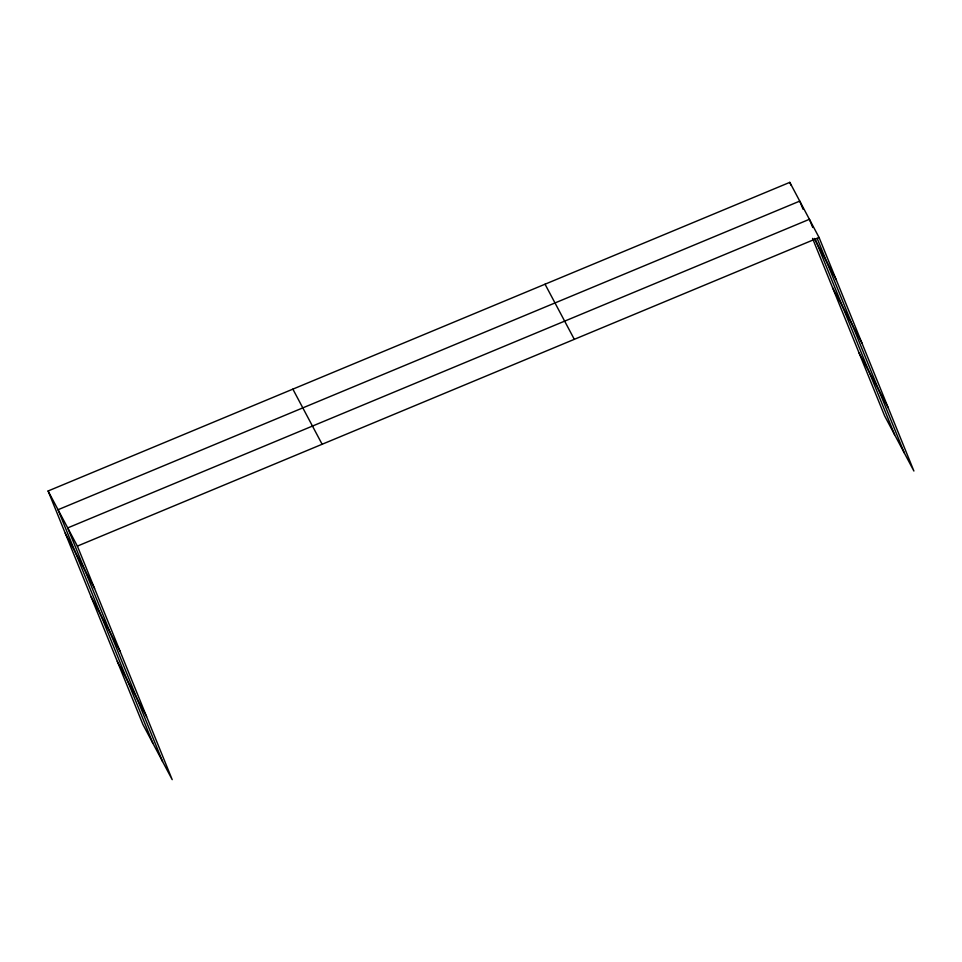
<?xml version="1.0" encoding="UTF-8"?>
<svg xmlns="http://www.w3.org/2000/svg" width="962" height="962" viewBox="0 0 962 962"><rect width="100%" height="100%" fill="white"/><g stroke="black" fill="none" stroke-linecap="round" stroke-linejoin="round"><path stroke-width="1.44" d="M48.1 490.981L77.369 546.103L172.198 779.641L142.929 724.506L48.1 490.981L789.802 182.359L819.071 237.494L913.9 471.019L884.631 415.897L812.565 238.408M77.369 546.103L819.071 237.494M814.285 238.432L836.255 279.81M832.611 287.782L861.88 342.917M859.018 352.801L888.275 407.924M545.045 284.211L574.314 339.333M292.869 389.141L322.126 444.264M65.284 533.297L94.553 588.431M90.909 596.404L120.178 651.527M117.304 661.411L146.573 716.534M812.746 227.489L809.415 219.3L67.713 527.91L162.53 761.447M817.183 238.42L904.244 452.825M803.09 209.295L799.759 201.106L58.045 509.728L152.874 743.253M815.283 239.334L894.588 434.632M789.802 182.359L790.92 185.101"/></g></svg>
